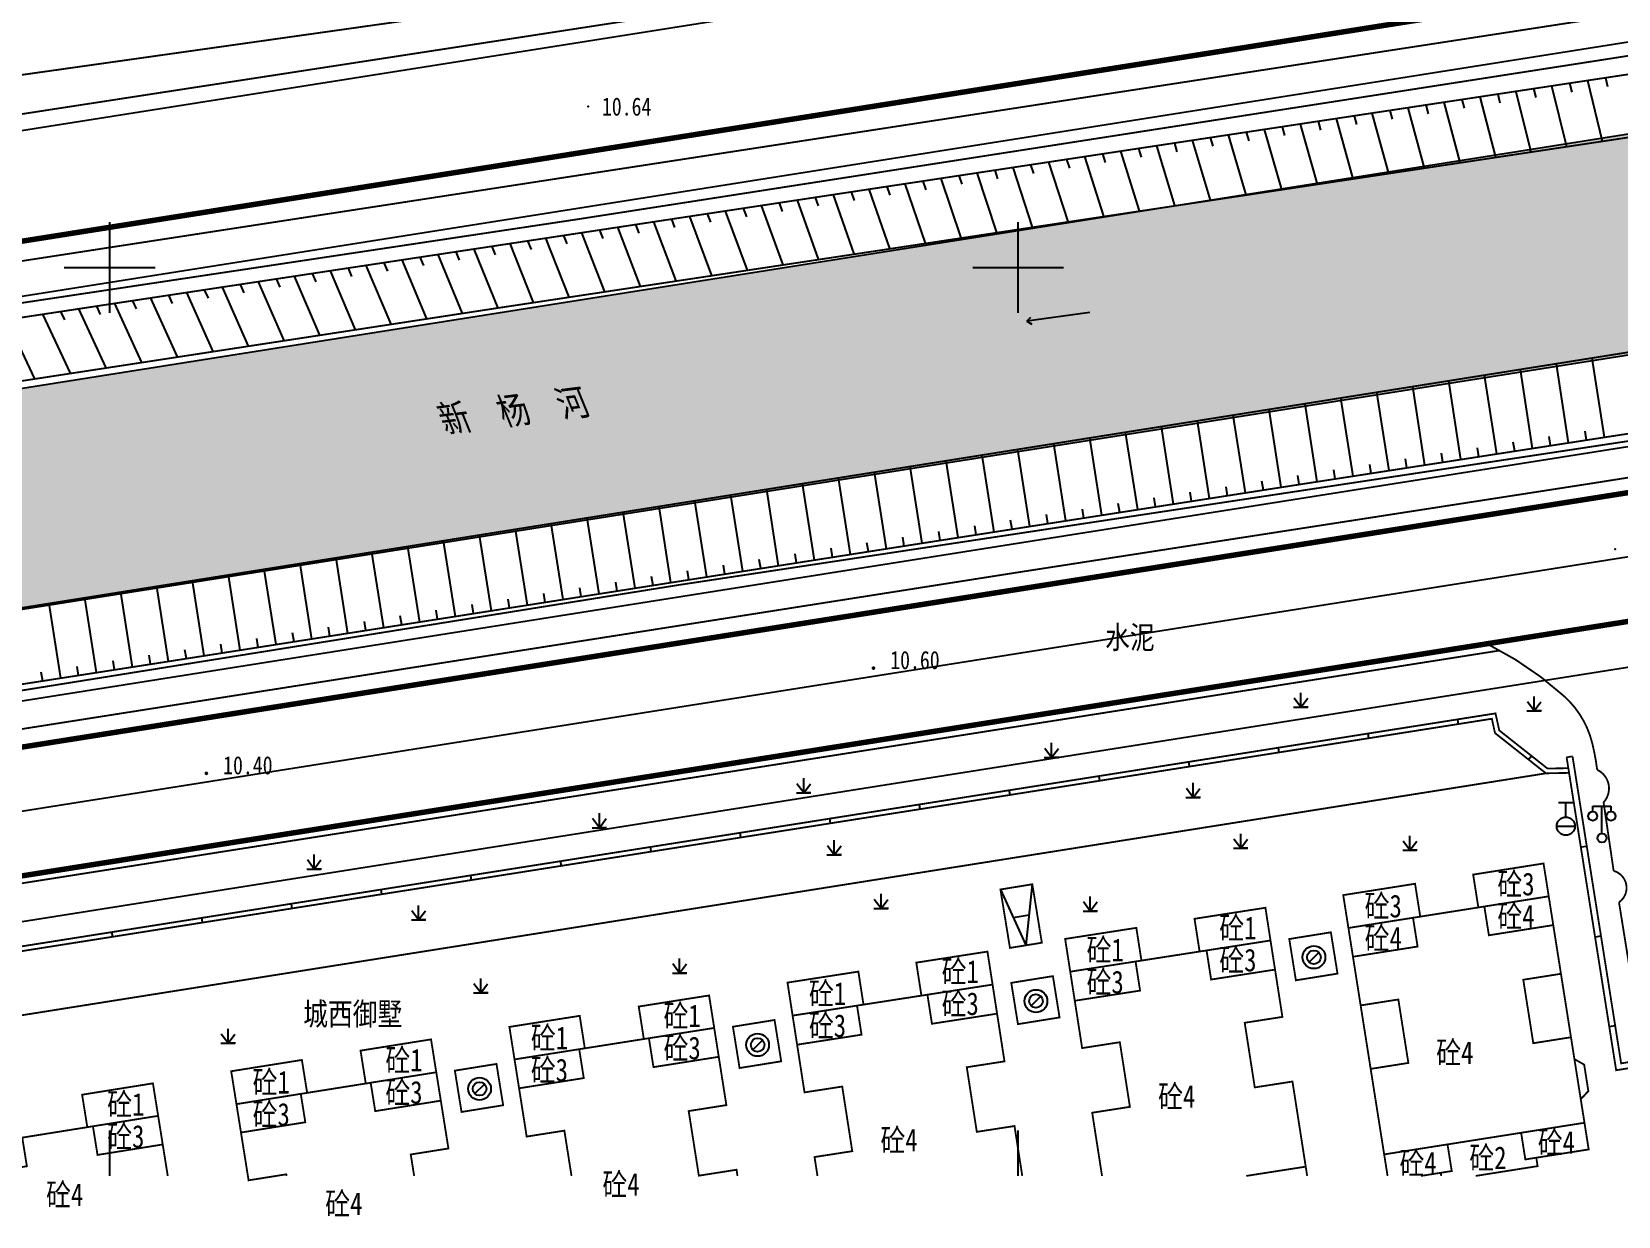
# Model space of a CAD drawing. Header units: millimetres. Extents: x -439850 to 440374, y 3556331 to 3581716.
# Drawn here: x 439831.4 to 439918.8, y 3581298 to 3581363.1 of the extents above; entities that cross this region are included whole.
import ezdxf
from ezdxf.enums import TextEntityAlignment as Align

# ---------------------------------------------------------------- set-up
doc = ezdxf.new("R2010")
doc.units = ezdxf.units.MM
doc.header["$LTSCALE"] = 1000
doc.header["$MEASUREMENT"] = 0
doc.linetypes.add('CENTER', pattern=[2, 1.25, -0.25, 0.25, -0.25])
for name, color, linetype in [('02E1水域', 131, 'Continuous'), ('02E1水域_H', 131, 'Continuous'), ('11E1水域', 7, 'Continuous'), ('14中心线', 1, 'CENTER'), ('14缘石线', 7, 'Continuous'), ('14道路红线', 7, 'Continuous'), ('dx', 250, 'Continuous')]:
    doc.layers.add(name, color=color, linetype=linetype)
doc.styles.add('HZ', font='', dxfattribs={"width": 0.8})
doc.styles.get('HZ').set_extended_font_data('SimSun')

# ---------------------------------------------------------------- blocks, each defined once
blk = doc.blocks.new('GC264')
at = {"linetype": 'Continuous'}
for p, q in [((0, 0), (7, 0)), ((7, 0), (6.499998530717959, 0.3999999999972985)), ((7, 0), (6.499998530717959, -0.3999999999972985))]:
    blk.add_line(p, q, dxfattribs=at)
blk = doc.blocks.new('GC200')
at = {"linetype": 'Continuous', "const_width": 0.2, "flags": 128}
blk.add_lwpolyline([(-0.1, 0, 1), (0.1, 0, 1)], format="xyb", close=True, dxfattribs=at)
blk = doc.blocks.new('GC124')
for p, q in [((0, -0.7999999999999995), (-0.75, 0.2000000000000005)), ((0, -0.7999999999999995), (0, 0.7999999999999995)), ((0, -0.7999999999999995), (0.75, 0.2000000000000005)), ((-0.8, -0.7999999999999995), (0.75, -0.7999999999999995)), ((0.7999999999999994, -0.7999999999999995), (0, -0.7999999999999995))]:
    blk.add_line(p, q)
blk = doc.blocks.new('GC011')
blk.add_line((-0.5303300858899087, -0.5303300858899087), (0.5303300858899105, 0.5303300858899105))
for radius in [1.25, 0.75]:
    blk.add_circle((0, 0), radius)
blk = doc.blocks.new('GC133')
for p, q in [((-0.8102439681299358, 2.588389444089591), (0.7897560318700644, 2.588389444089591)), ((-0.0102439681299358, 0.988389444089593), (-0.0102439681299358, 2.588389444089591)), ((-1.010243968129935, -0.0116105559104072), (0.9897560318700639, -0.0116105559104072))]:
    blk.add_line(p, q)
blk.add_circle((-0.0102439681299358, -0.0116105559104072), 1)
blk = doc.blocks.new('GC097')
for p, q in [((-0.9999608355656608, 2.918269045633238), (-0.9999608355656608, 3.518269045633268)), ((-0.9999608355656608, 3.518269045633268), (1.000039164434339, 3.518269045633268)), ((3.91644343392e-05, 0.5182690456332693), (3.91644343392e-05, 3.518269045633268)), ((1.000039164434339, 3.518269045633268), (1.000039164434339, 2.918269045633259))]:
    blk.add_line(p, q)
for centre in [(-0.9999608355656608, 2.418269045633238), (1.000039164434339, 2.418269045633238), (0.0075058946569584, 0)]:
    blk.add_circle(centre, 0.5)

msp = doc.modelspace()

# ---------------------------------------------------------------- hatches: boundary and pattern name
at = {"layer": '02E1水域_H', "extrusion": (0, 0, -1)}
msp.add_hatch(color=137, dxfattribs=at).paths.add_polyline_path([(-439764.8984823256, 3581329.140132193), (-439764.8566259987, 3581324.830604613), (-439768.6996670906, 3581321.516041908), (-440124.0157198063, 3581377.80502719), (-440127.9285466477, 3581382.351459278), (-440127.9612032186, 3581386.653151854), (-440124.108065687, 3581389.969303876), (-439768.8178524983, 3581333.684412076)])

# ---------------------------------------------------------------- linework, layer by layer
at = {"layer": '02E1水域', "color": 7, "linetype": 'Continuous', "lineweight": 0, "ltscale": 0.02, "extrusion": (0, 0, -1)}
msp.add_lwpolyline([(-439764.8984823256, 3581329.140132193), (-439764.8566259987, 3581324.830604613), (-439768.6996670906, 3581321.516041908), (-440124.0157198063, 3581377.80502719), (-440127.9285466477, 3581382.351459278), (-440127.9612032186, 3581386.653151854), (-440124.108065687, 3581389.969303876), (-439768.8178524983, 3581333.684412076)], close=True, dxfattribs=at)
at = {"layer": '11E1水域', "extrusion": (0, 0, -1)}
for points in [[(-440124.108065687, 3581389.969303876), (-439768.8178524983, 3581333.684412076)], [(-439768.6996670906, 3581321.516041908), (-440124.0157198063, 3581377.80502719)]]:
    msp.add_lwpolyline(points, dxfattribs=at)
at = {"layer": '14中心线', "extrusion": (0, 0, -1)}
for points in [[(-440143.1172789703, 3581407.155322125), (-439757.0618237661, 3581345.996616601)], [(-440142.8325458592, 3581369.648802358), (-439756.6974187543, 3581308.477475243)]]:
    msp.add_lwpolyline(points, dxfattribs=at)
at = {"layer": '14缘石线', "extrusion": (0, 0, -1), "const_width": 0.3}
for points in [[(-440119.0740165182, 3581397.271577275), (-439772.0339273233, 3581342.293665853)], [(-440122.8023197958, 3581370.019271434), (-439775.7546940697, 3581315.04016607)], [(-440118.8085221306, 3581362.299281816), (-439771.6941442715, 3581307.309601614)]]:
    msp.add_lwpolyline(points, dxfattribs=at)
at = {"layer": '14道路红线', "extrusion": (0, 0, -1)}
for points in [[(-440119.1403783863, 3581394.244678463), (-439773.8750377184, 3581339.547921784)], [(-440118.9710776175, 3581371.943504549), (-439773.6583644683, 3581317.23924314)], [(-440119.6101019985, 3581359.895091164), (-439772.1684733502, 3581304.853568062)]]:
    msp.add_lwpolyline(points, dxfattribs=at)
at = {"layer": 'dx', "color": 250, "linetype": 'Continuous'}
for p, q in [((439918.049659609, 3581360.612259557), (439918.1662426848, 3581360.126049793)), ((439912.117765247, 3581359.714739314), (439912.2414097579, 3581359.230277155)), ((439913.1062476441, 3581359.864242688), (439913.9487533128, 3581356.529304096)), ((439914.0952300326, 3581360.013746064), (439914.2165157893, 3581359.528688015)), ((439915.0837124266, 3581360.163749431), (439915.9102183986, 3581356.823310836)), ((439916.0721948235, 3581360.313252806), (439916.1911552456, 3581359.827619234)), ((439917.0611772121, 3581360.462756182), (439917.8716834875, 3581357.116817585)), ((439906.1853708965, 3581358.816719075), (439906.3160990738, 3581358.334120182)), ((439907.1738532935, 3581358.966222449), (439908.0643580583, 3581355.646783882)), ((439908.162835679, 3581359.116225818), (439908.2912104385, 3581358.632995574)), ((439909.1513180761, 3581359.265729193), (439910.0258231411, 3581355.941290614)), ((439910.1403004645, 3581359.41523257), (439910.2663197512, 3581358.931382709)), ((439911.1287828585, 3581359.565235936), (439911.9872882269, 3581356.235297354)), ((439900.252976543, 3581357.919198828), (439900.3906931259, 3581357.438547509)), ((439901.2414589399, 3581358.068702202), (439902.1804628012, 3581354.763263687)), ((439902.2304413285, 3581358.218205579), (439902.365850522, 3581357.73689913)), ((439903.2189237255, 3581358.367708954), (439904.1419278812, 3581355.058270411)), ((439904.207906111, 3581358.517712323), (439904.3409668157, 3581358.035751332)), ((439905.1963885081, 3581358.667215697), (439906.1028929724, 3581355.352777141)), ((439895.3090645894, 3581357.170681964), (439896.2965675531, 3581353.878243519)), ((439896.2980469748, 3581357.320685332), (439896.4404530949, 3581356.841402488)), ((439897.2865293719, 3581357.470188708), (439898.2575326415, 3581354.17325024)), ((439898.2755117605, 3581357.619692084), (439898.415618403, 3581357.139732007)), ((439899.2639941574, 3581357.769195459), (439900.2189977213, 3581354.468256963)), ((439889.3766702358, 3581356.273161717), (439890.4126723141, 3581352.991723375)), ((439890.3656526244, 3581356.422665094), (439890.5149766185, 3581355.945492282)), ((439891.3541350213, 3581356.572168469), (439892.3741373908, 3581353.287230091)), ((439892.3431174099, 3581356.721671846), (439892.4901964627, 3581356.243802303)), ((439893.3315998038, 3581356.871675211), (439894.3351024763, 3581353.582736803)), ((439894.3205821924, 3581357.02117859), (439894.4653036973, 3581356.542589796)), ((439883.4447758768, 3581355.375141481), (439884.5292770753, 3581352.10370326)), ((439884.4332582738, 3581355.524644856), (439884.5894773099, 3581355.049684689)), ((439885.4222406593, 3581355.674648225), (439886.4902421578, 3581352.399709965)), ((439886.4107230564, 3581355.824151599), (439886.5646933514, 3581355.34845769)), ((439887.3992054533, 3581355.973654973), (439888.4517072317, 3581352.695716672)), ((439888.3881878418, 3581356.123158351), (439888.5398589091, 3581355.646726367)), ((439877.5123815263, 3581354.477121243), (439878.6458818458, 3581351.214183171)), ((439878.5008639203, 3581354.627124609), (439878.6638347853, 3581354.154438619)), ((439879.4898463088, 3581354.776627987), (439880.6068469251, 3581351.510689867)), ((439880.4783287058, 3581354.92613136), (439880.6391138988, 3581354.452697449)), ((439881.4673110913, 3581355.076134729), (439882.568311996, 3581351.807196565)), ((439882.4557934883, 3581355.225638104), (439882.6142990194, 3581354.751436097)), ((439871.5799871727, 3581353.579600996), (439872.7629866166, 3581350.32316311)), ((439872.5684695697, 3581353.729104371), (439872.7381231982, 3581353.258775556)), ((439873.5574519583, 3581353.878607748), (439874.7239516899, 3581350.620669789)), ((439874.5459343522, 3581354.028611114), (439874.7133835626, 3581353.557492966)), ((439875.5349167408, 3581354.178114491), (439876.6849167693, 3581350.917176484)), ((439876.5233991378, 3581354.327617866), (439876.6886130389, 3581353.855711186)), ((439835.722552442, 3581347.674194644), (439835.722552442, 3581352.674194643)), ((439865.6475928221, 3581352.681580757), (439866.8800913934, 3581349.431143065)), ((439866.6360752161, 3581352.831584123), (439866.8122673398, 3581352.363665453)), ((439867.6250576047, 3581352.981087501), (439868.8410564669, 3581349.728649744)), ((439868.6135400017, 3581353.130590875), (439868.787577054, 3581352.66186638)), ((439869.6025223901, 3581353.280094253), (439870.8020215402, 3581350.026156423)), ((439870.5910047842, 3581353.430097619), (439870.7628543948, 3581352.960566726)), ((439885.7225524419, 3581347.674194643), (439885.7225524419, 3581352.674194643)), ((439860.7036808654, 3581351.933563885), (439860.8863448802, 3581351.468133541)), ((439861.6926632541, 3581352.083067263), (439862.9581612496, 3581348.835629717)), ((439862.6811456511, 3581352.232570637), (439862.8616444483, 3581351.766296327)), ((439863.6701280365, 3581352.382574006), (439864.919126323, 3581349.133136395)), ((439864.6586104336, 3581352.532077381), (439864.8369723932, 3581352.064981502)), ((439854.7717865065, 3581351.035543651), (439854.9606634226, 3581350.572599746)), ((439855.7602689005, 3581351.185547017), (439857.0757660358, 3581347.940609726)), ((439856.7487512975, 3581351.335050391), (439856.935616104, 3581350.871290655)), ((439857.7377336859, 3581351.484553768), (439859.0367311033, 3581348.239116388)), ((439858.7262160829, 3581351.634057142), (439858.9109976362, 3581351.169463421)), ((439859.7151984685, 3581351.784060511), (439860.9976961738, 3581348.537123058)), ((439833.2225524419, 3581350.174194644), (439838.2225524419, 3581350.174194644)), ((439848.839392153, 3581350.138023404), (439849.0344477622, 3581349.677648712)), ((439849.82787455, 3581350.287526778), (439851.1938708197, 3581347.044589756)), ((439850.8168569385, 3581350.437030155), (439851.009860739, 3581349.975791519)), ((439851.8053393325, 3581350.587033522), (439853.1543358926, 3581347.343596406)), ((439852.794321721, 3581350.736536899), (439852.985272752, 3581350.274444644)), ((439853.782804118, 3581350.886040273), (439855.1153009599, 3581347.642103068)), ((439883.2225524419, 3581350.174194643), (439888.2225524419, 3581350.174194643)), ((439842.9069978024, 3581349.240003166), (439843.1081061949, 3581348.782240167)), ((439843.8954801995, 3581349.389506539), (439845.3114756209, 3581346.147069808)), ((439844.884462585, 3581349.539509909), (439845.0835276048, 3581349.080854629)), ((439845.872944982, 3581349.689013283), (439847.2724406824, 3581346.446576453)), ((439846.8619273704, 3581349.83851666), (439847.0589890521, 3581349.378997084)), ((439847.8504097674, 3581349.988020034), (439849.2329057552, 3581346.745583102)), ((439836.9746034489, 3581348.342482919), (439837.1815305646, 3581347.887320621)), ((439837.9630858458, 3581348.491986292), (439839.4295804226, 3581345.248049887)), ((439838.9520682344, 3581348.64148967), (439839.1570656566, 3581348.185455017)), ((439839.9405506314, 3581348.790993045), (439841.3905454812, 3581345.548056523)), ((439840.9295330169, 3581348.940996413), (439841.1325361888, 3581348.484070533)), ((439841.9180154138, 3581349.090499788), (439843.351010551, 3581345.847563166)), ((439832.0306914953, 3581347.593966054), (439833.5481852249, 3581344.347529996)), ((439833.0196738838, 3581347.743469431), (439833.2304769677, 3581347.29008923)), ((439834.0081562778, 3581347.893472798), (439835.5086502887, 3581344.648036621)), ((439834.9971386664, 3581348.042976174), (439835.2060097667, 3581347.588702677)), ((439835.9856210634, 3581348.192479549), (439837.4691153557, 3581344.948043254)), ((439830.0532267097, 3581347.294959302), (439831.5877201609, 3581344.047023371)), ((439916.0171560963, 3581340.519853729), (439915.3447838771, 3581344.875363613)), ((439917.9937247516, 3581340.824880137), (439917.3203753067, 3581345.189638794)), ((439910.0876347869, 3581339.603578862), (439909.4180204067, 3581343.932539793)), ((439912.0641110939, 3581339.909203088), (439911.3936064672, 3581344.246814119)), ((439914.0406182038, 3581340.214628044), (439913.3691942774, 3581344.561088724)), ((439906.1347746621, 3581338.991732617), (439905.4668533734, 3581343.303991948)), ((439908.1111893031, 3581339.297755372), (439907.4424360554, 3581343.618265738)), ((439900.2057159983, 3581338.072468809), (439899.5401149405, 3581342.361172111)), ((439902.1820379895, 3581338.379089333), (439901.515692856, 3581342.675445142)), ((439904.1583908842, 3581338.685510603), (439903.4912723203, 3581342.989718419)), ((439894.2769356452, 3581337.151411747), (439893.6133900842, 3581341.418354433)), ((439896.253164806, 3581337.458630013), (439895.5889635947, 3581341.732626763)), ((439898.2294249305, 3581337.765649034), (439897.5645385334, 3581342.046899321)), ((439888.3484341451, 3581336.228561516), (439887.6866777203, 3581340.475538742)), ((439890.3245702946, 3581336.536377496), (439889.6622471871, 3581340.789810429)), ((439892.300737468, 3581336.84399424), (439891.6378179618, 3581341.104082324)), ((439913.0523607997, 3581340.061940475), (439912.9760045607, 3581340.556067253)), ((439915.0288833034, 3581340.367265795), (439914.9525768824, 3581340.861400268)), ((439917.0054365799, 3581340.672391842), (439916.9291799776, 3581341.166534006)), ((439884.3962549977, 3581335.612331865), (439883.7355425489, 3581339.846995967)), ((439886.3723290394, 3581335.920546304), (439885.7111095209, 3581340.161267257)), ((439907.1229781259, 3581339.144768902), (439907.0464724373, 3581339.638872563)), ((439909.0994081908, 3581339.450692026), (439909.0229523181, 3581339.944803397)), ((439911.0758690889, 3581339.756415884), (439910.9994630324, 3581340.250534962)), ((439878.4682194576, 3581334.686493205), (439877.8088485954, 3581338.904183205)), ((439880.4442001867, 3581334.995305312), (439879.7844121263, 3581339.218453947)), ((439882.4202120401, 3581335.303918199), (439881.7599767641, 3581339.532724866)), ((439901.1938731298, 3581338.225803977), (439901.1172179988, 3581338.719884476)), ((439903.1702105753, 3581338.532324875), (439903.0936052577, 3581339.026413099)), ((439905.1465789139, 3581338.838646518), (439905.0700234105, 3581339.332742463)), ((439872.5404642167, 3581333.758861602), (439871.8821642424, 3581337.96137197)), ((439874.5163514525, 3581334.068271348), (439873.8577246937, 3581338.275642222)), ((439876.4922698728, 3581334.377481883), (439875.8332861311, 3581338.589912632)), ((439897.241290999, 3581337.61216443), (439897.1645362435, 3581338.106229461)), ((439899.2175665976, 3581337.919083828), (439899.1408616541, 3581338.413156595)), ((439866.6129898172, 3581332.82943714), (439865.9554884057, 3581337.01856209)), ((439868.588783379, 3581333.139444495), (439867.9310461385, 3581337.33283191)), ((439870.5646081855, 3581333.449252651), (439869.9066047374, 3581337.647101868)), ((439891.3126500047, 3581336.690210772), (439891.2357458184, 3581337.184252565)), ((439893.2888326823, 3581336.997727898), (439893.2119783057, 3581337.491777443)), ((439895.265046354, 3581337.305045785), (439895.1882417874, 3581337.799103076)), ((439860.6857968014, 3581331.898219904), (439860.0288200005, 3581336.075753392)), ((439862.6614965084, 3581332.208824841), (439862.0043753767, 3581336.390022837)), ((439864.6372275203, 3581332.519230588), (439863.9799314984, 3581336.704292401)), ((439885.3842881343, 3581335.766463988), (439885.3072345243, 3581336.260482498)), ((439887.3603777104, 3581336.074578814), (439887.2833739075, 3581336.568605091)), ((439889.3364983406, 3581336.38249441), (439889.2595443456, 3581336.876528447)), ((439856.7344913828, 3581331.27641247), (439856.0777113237, 3581335.447214832)), ((439858.7101284196, 3581331.587415779), (439858.0532653295, 3581335.761484059)), ((439879.4562059304, 3581334.840924161), (439879.3790029038, 3581335.334919343)), ((439881.4322022242, 3581335.149636658), (439881.3550490022, 3581335.643639622)), ((439883.4082296322, 3581335.458149935), (439883.3311262158, 3581335.952160675)), ((439850.8074421679, 3581330.344280598), (439850.1541001089, 3581334.504892469)), ((439852.7831730929, 3581330.654686889), (439852.1285904119, 3581334.818992483)), ((439854.7588559398, 3581330.965399044), (439854.1030795874, 3581335.133092318)), ((439873.5284039353, 3581333.913591376), (439873.451051499, 3581334.407563185)), ((439875.5043067659, 3581334.222901517), (439875.427004132, 3581334.716881122)), ((439877.4802407709, 3581334.532012446), (439877.4029879402, 3581335.025999843)), ((439844.8799613971, 3581329.414896969), (439844.2306214896, 3581333.562591199)), ((439846.8558362726, 3581329.72438563), (439846.2051157425, 3581333.876691842)), ((439848.831663212, 3581330.034180175), (439848.1796085841, 3581334.19079226)), ((439867.6008826913, 3581332.984465718), (439867.5233808524, 3581333.478414108)), ((439869.5766918779, 3581333.294373473), (439869.4992398391, 3581333.788329675)), ((439871.5525322993, 3581333.604082027), (439871.4751300613, 3581334.098046035)), ((439838.9520496275, 3581328.488266371), (439838.3071293171, 3581332.620287773)), ((439840.9280680271, 3581328.796837332), (439840.2816283716, 3581332.934389179)), ((439842.9040386328, 3581329.105714201), (439842.256125731, 3581333.248490316)), ((439863.6493581025, 3581332.364052614), (439863.5717566659, 3581332.857985367)), ((439865.6251047594, 3581332.674358764), (439865.5475531213, 3581333.168299337)), ((439834.9998696354, 3581327.872042198), (439834.3581257439, 3581331.99208409)), ((439836.9759834811, 3581328.180001324), (439836.3326284728, 3581332.306186082)), ((439857.7223059818, 3581331.431939022), (439857.6445551545, 3581331.925848282)), ((439859.6979586936, 3581331.74284274), (439859.6202576624, 3581332.236759836)), ((439861.6736427405, 3581332.053547272), (439861.5959915061, 3581332.547472198)), ((439833.0237081377, 3581327.564389001), (439832.383621036, 3581331.677981785)), ((439851.7953136372, 3581330.49944551), (439851.717712064, 3581330.993378241)), ((439853.7710205291, 3581330.810004734), (439853.6933424904, 3581331.303925446)), ((439855.7466793191, 3581331.120869817), (439855.6689248168, 3581331.614778497)), ((439845.8679048238, 3581329.569603064), (439845.7905326587, 3581330.063571783)), ((439847.8437557372, 3581329.879244667), (439847.7663071009, 3581330.373201403)), ((439849.8195586909, 3581330.189192152), (439849.7420335852, 3581330.683136891)), ((439839.9400647987, 3581328.642513613), (439839.8629220581, 3581329.136518214)), ((439841.9160593072, 3581328.951237529), (439841.83884009, 3581329.445230181)), ((439843.8920059981, 3581329.260267349), (439843.814710306, 3581329.754248041)), ((439834.0117948401, 3581327.718177358), (439833.9348815408, 3581328.212217733)), ((439835.9879325177, 3581328.02598352), (439835.9109427362, 3581328.520011982)), ((439837.9640225197, 3581328.334095608), (439837.8869562577, 3581328.828112145)), ((439832.0356095341, 3581327.410677129), (439831.958772719, 3581327.904729404)), ((439909.968202699, 3581325.046646396), (439909.9276091258, 3581325.303457926)), ((439905.0295194343, 3581324.266000759), (439904.9889258612, 3581324.522812289)), ((439900.0908361696, 3581323.485355122), (439900.0502425965, 3581323.742166651)), ((439913.8087082614, 3581323.093403328), (439913.9699255693, 3581323.29738612)), ((439916.2376656733, 3581323.252078949), (439915.911726364, 3581323.200469195)), ((439890.2134696402, 3581321.924063847), (439890.1728760671, 3581322.180875377)), ((439895.1521529049, 3581322.704709485), (439895.1115593319, 3581322.961521014)), ((439885.2747863755, 3581321.14341821), (439885.2341928024, 3581321.400229739)), ((439880.3361031109, 3581320.362772573), (439880.2955095377, 3581320.619584102)), ((439875.3974198462, 3581319.582126935), (439875.356826273, 3581319.838938465)), ((439870.4587365815, 3581318.801481298), (439870.4181430083, 3581319.058292828)), ((439865.5200533168, 3581318.020835661), (439865.4794597436, 3581318.277647191)), ((439917.0196316361, 3581318.313604565), (439916.6936923267, 3581318.261994812)), ((439860.5813700521, 3581317.240190023), (439860.5407764789, 3581317.497001553)), ((439855.6426867874, 3581316.459544386), (439855.6020932143, 3581316.716355916)), ((439886.5026128509, 3581316.225028494), (439886.1485355873, 3581312.865324033)), ((439845.765320258, 3581314.898253111), (439845.724726685, 3581315.155064641)), ((439850.7040035227, 3581315.678898749), (439850.6634099496, 3581315.935710279)), ((439884.7472810412, 3581315.939323133), (439886.1485355873, 3581312.865324033)), ((439840.8266369933, 3581314.117607474), (439840.7860434203, 3581314.374419004)), ((439885.4479083142, 3581314.402323583), (439886.3255742191, 3581314.545176264)), ((439835.8879537286, 3581313.336961837), (439835.8473601556, 3581313.593773367)), ((439917.8015975988, 3581313.375130183), (439917.4756582896, 3581313.323520429)), ((439918.5835635615, 3581308.436655799), (439918.2576242522, 3581308.385046045)), ((439835.7225524418, 3581300.174194644), (439835.7225524418, 3581302.674194644)), ((439885.7225524419, 3581300.174194643), (439885.7225524419, 3581302.674194643))]:
    msp.add_line(p, q, dxfattribs=at)
at = {"layer": 'dx', "color": 250, "linetype": 'Continuous', "const_width": 0.1000000014901161, "flags": 128}
for points in [[(439742.8703726972, 3581345.067751779), (439929.176893074, 3581373.74810393), (440070.8863675503, 3581395.506582181), (440143.8228670891, 3581406.691663561), (440145.4620380046, 3581407.035832534)], [(440136.7298636894, 3581394.946111279), (440069.6321972214, 3581384.6244705), (439949.0577384322, 3581366.450549717), (439861.4250649572, 3581352.817721026), (439799.7529808, 3581343.538265228)], [(439802.0641442428, 3581356.611634693), (439825.4987277723, 3581360.012717115), (439853.5932291401, 3581363.980817773), (439873.4928733418, 3581367.228881675), (439888.8245993082, 3581369.715931169), (439908.5382475138, 3581372.819996396), (439932.2698254017, 3581376.325078832), (439933.5721191692, 3581390.360383417)], [(439798.6338014607, 3581321.714658283), (439867.0488467058, 3581332.699215848), (439935.0596778659, 3581343.004079574), (440022.4977975244, 3581356.512470974), (440129.4406125829, 3581373.387917595), (440136.7724133748, 3581374.807924969)], [(439742.9493866975, 3581310.93042148), (439758.6354233777, 3581313.407484769), (439885.5886362538, 3581333.373401739), (439917.1123089002, 3581338.2616318), (439917.1123089002, 3581338.2616318), (440007.9476878541, 3581352.575932152), (440140.5633231976, 3581373.13937631)], [(439911.630174694, 3581329.409378623), (439887.3849834999, 3581325.562042281), (439770.5402429997, 3581307.202545626), (439742.9829238681, 3581302.881740275)], [(439770.5375769529, 3581300.174194644), (439775.116725287, 3581303.994229799), (439911.9943292901, 3581325.63013935), (439912.2032936583, 3581324.693639388), (439914.8603668126, 3581322.593628032), (439916.0042425036, 3581322.61618726)], [(439770.943454108, 3581300.174194644), (439775.2281852756, 3581303.748619952), (439911.7937449989, 3581325.335205423), (439911.9696409417, 3581324.546905747), (439914.7722880007, 3581322.331840406), (439916.0452911411, 3581322.356946253)], [(439920.1722359294, 3581306.234833636), (439918.6365940489, 3581305.991677635), (439915.911726364, 3581323.200469195)], [(439920.1206261759, 3581306.560772945), (439918.9109236047, 3581306.369226698), (439916.2376656733, 3581323.252078949)], [(439898.2739846096, 3581300.174194643), (439901.5500383851, 3581300.684230413), (439900.8207640831, 3581305.368493691), (439898.7457606311, 3581305.045444664), (439898.1919622992, 3581308.602593439), (439900.2669657513, 3581308.925642466), (439899.8615302061, 3581311.529829712), (439896.3430181525, 3581310.982046578), (439896.0936167505, 3581312.583997757), (439892.1842445637, 3581311.975363164), (439892.4336459655, 3581310.373411984), (439888.8388766493, 3581309.81375666), (439889.2443121944, 3581307.209569414), (439891.3193156465, 3581307.532618441), (439891.8731139783, 3581303.975469666), (439889.7981105263, 3581303.65242064), (439890.3396216851, 3581300.174194643)], [(439916.1498484994, 3581307.805364464), (439915.5983312232, 3581311.298342294)], [(439885.9481261636, 3581300.174194643), (439885.5220595755, 3581302.92083503), (439883.4468802031, 3581302.598927365), (439882.8950381137, 3581306.156380148), (439884.9702174861, 3581306.478287813), (439884.5628649382, 3581309.104288047), (439880.9777001642, 3581308.548147195), (439880.7294927562, 3581310.14821749), (439876.8544163281, 3581309.547104727), (439877.1026237361, 3581307.947034432), (439873.557015451, 3581307.397029694), (439873.964367999, 3581304.771029461), (439876.0395473713, 3581305.092937127), (439876.5913894607, 3581301.535484343), (439874.5162100883, 3581301.213576678), (439874.6774419552, 3581300.174194643)], [(439905.1251282623, 3581306.064636646), (439904.5736109861, 3581309.557614476)], [(439870.2765518285, 3581300.174194643), (439870.2229564111, 3581300.514462796), (439868.1485311729, 3581300.187721414), (439867.5884030897, 3581303.743878964), (439869.6628283279, 3581304.070620346), (439869.2441886015, 3581306.728492481), (439865.6503831022, 3581306.162434493), (439865.4000035785, 3581307.752051334), (439861.5638081571, 3581307.147814666), (439861.8141876807, 3581305.558197826), (439858.2533747256, 3581304.997336473), (439858.6720144519, 3581302.339464339), (439860.7464396903, 3581302.666205721), (439861.1389547485, 3581300.174194643)], [(439852.479117282, 3581300.174194644), (439852.2910918222, 3581301.354106098), (439854.3649252335, 3581301.684582998), (439853.9456742227, 3581304.315498355), (439850.3358478179, 3581303.740252418), (439850.0868574868, 3581305.302735199), (439846.2389933709, 3581304.689556628), (439846.487983702, 3581303.127073846), (439842.9472154226, 3581302.562832706), (439843.3664664334, 3581299.93191735), (439845.4402998447, 3581300.26239425), (439845.4543549431, 3581300.174194644)], [(439838.9175306877, 3581300.174194644), (439838.6403736821, 3581301.904424535), (439835.0512928194, 3581301.329507347), (439834.7988250978, 3581302.9056075), (439830.9099973652, 3581302.282675337), (439831.1624650869, 3581300.706575185), (439827.8389311057, 3581300.174194644)], [(439913.4061206547, 3581302.548624968), (439913.6377526835, 3581301.081607385), (439917.1245568029, 3581301.632149874), (439916.8929247742, 3581303.099167458)], [(439905.868204537, 3581301.35843964), (439906.0551887112, 3581300.174194643)], [(439907.8907475982, 3581300.174194643), (439909.5866406852, 3581300.441964547), (439909.3550086564, 3581301.90898213)], [(439910.9043206327, 3581300.174194643), (439914.3135899308, 3581300.712494915), (439914.2402882396, 3581301.176743623)], [(439901.6294438237, 3581300.174194643), (439901.5500383851, 3581300.684230413)], [(439908.9841051291, 3581300.346828308), (439909.0113628026, 3581300.174194643)]]:
    msp.add_lwpolyline(points, dxfattribs=at)
for points in [[(439742.9168423607, 3581336.990531543), (440132.2743214014, 3581396.909924976), (440144.7729301899, 3581398.830127294, -0.2808882119202576), (440147.5263510861, 3581397.786591608)], [(439799.153289193, 3581340.5758884, -0.0204727605424865), (439799.1980712031, 3581341.20377994, -0.0369383578311134), (439799.2626460717, 3581341.546974652, -0.0011661805418801), (439799.3874410846, 3581342.01204668, 0.0017190529695646), (439799.471751436, 3581342.327638726, 0.0336134681227375), (439799.5345470847, 3581342.653428766, -0.3362188259687947), (439799.5602697512, 3581342.679855262), (439803.2515301963, 3581343.238502385), (439820.7233875923, 3581345.882748984), (439921.1152608121, 3581361.076375126, 0.0052604405938924), (439926.6595497077, 3581361.975229153, -0.0040043664045389), (439933.9398756864, 3581363.174311118, -0.002637132285724), (439961.7276482729, 3581367.372693592, 0.001381080005549), (440014.8072985766, 3581375.256026811), (440113.2161770622, 3581390.149540207), (440132.5725662866, 3581393.07899786), (440136.6692662753, 3581393.699005497)], [(439798.2814016325, 3581324.212159825, 0.0089093206797395), (439798.2637081863, 3581323.640758096, 0.0089165839985154), (439798.2663904477, 3581323.069554397, 0.0054500129706109), (439798.2878278865, 3581322.4284988, 0.0593656548687126), (439798.2974123594, 3581322.370191059, 0.3647743347422115), (439798.3979859406, 3581322.302890427, 0.0105307104905932), (439802.0663086453, 3581322.785759607, 0.0010653976432032), (439856.4683510027, 3581331.234501249, -0.0008597699079248), (439923.8771738217, 3581341.73161353, -6.89299134469e-05), (439954.6069307979, 3581346.458502498, 3.48639867875e-05), (440015.3635432395, 3581355.799921926, 0.0017533300922214), (440129.6521968606, 3581373.790606795, 0.030776614688609), (440136.0888609745, 3581375.237904443, 0.0182523800282515), (440136.5721063589, 3581375.397622306, 0.2658426696600769), (440136.5960697139, 3581375.426338414, 0.0637567442796534), (440136.6029565656, 3581375.568474928, -0.0144602428863785), (440136.5717134634, 3581376.192714254, -0.005545725179722), (440136.5642332669, 3581376.940832969, -0.0054485613232288), (440136.5733634055, 3581377.702275351)]]:
    msp.add_lwpolyline(points, format="xyb", dxfattribs=at)
for points in [[(440114.8061473478, 3581376.605485079), (440132.7226955201, 3581379.455632295), (440136.6113486015, 3581380.074235479), (440136.6401648806, 3581388.844852989), (440129.8529161828, 3581387.891062984), (440094.5040694427, 3581382.890655478), (440019.9033685816, 3581372.165672381), (439953.1830550942, 3581362.374439506), (439920.7700148809, 3581357.550205502), (439857.0757658888, 3581347.940609684), (439810.0241043082, 3581340.731950634), (439799.7350218445, 3581339.142961133), (439799.071763162, 3581339.045794495), (439798.3910724618, 3581326.270479918), (439801.5592618537, 3581326.774472434), (439854.1030795874, 3581335.133092318), (439984.4779370378, 3581355.872998989)], [(440136.6113486015, 3581380.074235479), (440136.6401648806, 3581388.844852989), (440129.8529161828, 3581387.891062984), (440094.504069172, 3581382.890655456), (440019.9033687809, 3581372.165672366), (439953.183055154, 3581362.374439532), (439920.7700149792, 3581357.550205504), (439857.0757660358, 3581347.940609726), (439810.0241044889, 3581340.731950666), (439799.7350217901, 3581339.142961138), (439799.071763162, 3581339.045794496), (439798.3910724618, 3581326.270479919), (439801.5592618537, 3581326.774472434), (439854.1030795874, 3581335.133092318), (439984.4779370378, 3581355.872998989), (440114.8061473478, 3581376.605485079), (440132.7226955201, 3581379.455632295)], [(439910.7661273663, 3581316.758319995), (439911.0517195721, 3581314.949551193), (439914.9252619758, 3581315.561157008), (439914.6396697701, 3581317.369925811)], [(439903.6149495329, 3581315.629197993), (439903.9005417386, 3581313.820429191), (439907.8530328583, 3581314.444500468), (439907.5674406525, 3581316.25326927)], [(439911.3813017522, 3581315.001589962), (439911.6313307629, 3581313.41805699), (439915.1752909864, 3581313.977624037), (439914.9252619758, 3581315.561157008)], [(439895.4291049239, 3581314.325471613), (439895.7095374231, 3581312.524201976), (439899.6121288043, 3581313.131780892), (439899.3316963052, 3581314.933050529)], [(439903.9005417386, 3581313.820429191), (439904.1505707493, 3581312.236896219), (439907.7066872652, 3581312.798382661), (439907.4566582544, 3581314.381915633)], [(439904.5736109861, 3581309.557614476), (439906.6479137199, 3581309.885132672), (439907.1994309962, 3581306.392154841), (439905.1251282623, 3581306.064636646), (439905.868204537, 3581301.35843964), (439916.8929247742, 3581303.099167458), (439916.1498484994, 3581307.805364464), (439914.0755457654, 3581307.477846269), (439913.5240284894, 3581310.970824099), (439915.5983312232, 3581311.298342294), (439915.1752909864, 3581313.977624037), (439911.6313307629, 3581313.41805699), (439911.3813017522, 3581315.001589962), (439907.4566582544, 3581314.381915633), (439907.7066872652, 3581312.798382661), (439904.1505707493, 3581312.236896219)], [(439888.3090427483, 3581313.216977477), (439888.5894752473, 3581311.41570784), (439892.5077887809, 3581312.025734475), (439892.2273562818, 3581313.827004113)], [(439880.1160852303, 3581311.913386441), (439880.3978827668, 3581310.096777215), (439884.3146575302, 3581310.704358342), (439884.0328599936, 3581312.520967567)], [(439896.0936167505, 3581312.583997757), (439896.3430181525, 3581310.982046578), (439899.8615302061, 3581311.529829712), (439899.6121288043, 3581313.131780892)], [(439888.5894752473, 3581311.41570784), (439888.8388766493, 3581309.81375666), (439892.4336459655, 3581310.373411984), (439892.1842445637, 3581311.975363164)], [(439873.0270105064, 3581310.813709216), (439873.308808043, 3581308.997099989), (439877.2095939036, 3581309.602200872), (439876.927796367, 3581311.418810098)], [(439880.7294927562, 3581310.14821749), (439880.9777001642, 3581308.548147195), (439884.5628649382, 3581309.104288047), (439884.3146575302, 3581310.704358342)], [(439864.8394641035, 3581309.496353341), (439865.1211266995, 3581307.708125617), (439868.9938090779, 3581308.318109321), (439868.7121464819, 3581310.106337046)], [(439857.7213326059, 3581308.375181038), (439858.0029952019, 3581306.586953313), (439861.8717714857, 3581307.196321771), (439861.5901088898, 3581308.984549496)], [(439873.308808043, 3581308.997099989), (439873.557015451, 3581307.397029694), (439877.1026237361, 3581307.947034432), (439876.8544163281, 3581309.547104727)], [(439865.4000035785, 3581307.752051334), (439865.6503831022, 3581306.162434493), (439869.2441886015, 3581306.728492481), (439868.9938090779, 3581308.318109321)], [(439849.5277510507, 3581307.069984824), (439849.8162441273, 3581305.259611454), (439853.6966838917, 3581305.877981137), (439853.408190815, 3581307.688354507)], [(439842.4097320147, 3581305.935688858), (439842.6982250914, 3581304.125315488), (439846.5885215474, 3581304.745255888), (439846.3000284706, 3581306.55562926)], [(439858.0029952019, 3581306.586953313), (439858.2533747256, 3581304.997336473), (439861.8141876807, 3581305.558197826), (439861.5638081571, 3581307.147814666)], [(439850.0868574868, 3581305.302735199), (439850.3358478179, 3581303.740252418), (439853.9456742227, 3581304.315498355), (439853.6966838917, 3581305.877981137)], [(439834.203731534, 3581304.644549013), (439834.4902030246, 3581302.856170851), (439838.3879059604, 3581303.480524689), (439838.1014344699, 3581305.268902851)], [(439842.6982250914, 3581304.125315488), (439842.9472154226, 3581302.562832706), (439846.487983702, 3581303.127073846), (439846.2389933709, 3581304.689556628)], [(439834.7988250978, 3581302.9056075), (439835.0512928194, 3581301.329507347), (439838.6403736821, 3581301.904424535), (439838.3879059604, 3581303.480524689)]]:
    msp.add_lwpolyline(points, close=True, dxfattribs=at)
for points, elevation in [([(439761.9579759816, 3581300.174194644, -0.0926258524880324), (439762.8622093681, 3581303.859291832, -0.2647253391466635), (439765.8615848642, 3581306.036419442), (439912.2333502424, 3581329.092863336)], -1.516999999999999), ([(439920.1206261759, 3581306.560772945), (439919.6386395959, 3581309.857259406, 0.5610577544876189), (439919.365736533, 3581311.672899766), (439918.7926782551, 3581315.23404975, 0.6347531400442143), (439918.498190383, 3581316.962770054), (439917.9438587207, 3581320.733823145, 0.5051194493549227), (439917.5918077407, 3581322.526320316, 0.0289245446861028), (439917.3208126947, 3581323.989761358, 0.1499019165581078), (439915.7776167375, 3581326.572842897, 0.0675171316692231), (439911.6301746943, 3581329.409378624)], -0.5809999999999997)]:
    msp.add_lwpolyline(points, format="xyb", dxfattribs=dict(at, elevation=elevation))
for points, elevation in [([(439914.7722880007, 3581322.331840406), (439775.1681975988, 3581300.174194644)], -1.502999999999999), ([(439916.3399319343, 3581306.601490617), (439916.8761098025, 3581306.300244843), (439917.1060305441, 3581304.844065525), (439916.6887518726, 3581304.392275493)], 2.765999999999999)]:
    msp.add_lwpolyline(points, dxfattribs=dict(at, elevation=elevation))
for points, elevation in [([(439885.2708696824, 3581312.722471353), (439887.0262014923, 3581313.008176713), (439886.5026128509, 3581316.225028494), (439884.7472810412, 3581315.939323133)], -1.927999999999999), ([(439902.9341078623, 3581313.581640281), (439903.3001549432, 3581311.308320784), (439901.0094806056, 3581310.939479248), (439900.6434335247, 3581313.212798745)], 0.3580000000000003), ([(439887.6352715507, 3581311.169557319), (439888.0013186315, 3581308.896237822), (439885.7106442939, 3581308.527396286), (439885.3445972132, 3581310.800715783)], 0.3580000000000003), ([(439872.314558039, 3581308.754926797), (439872.6806051199, 3581306.4816073), (439870.3899307824, 3581306.112765764), (439870.0238837014, 3581308.386085261)], 0.3580000000000003), ([(439857.0106023721, 3581306.336944257), (439857.3766494529, 3581304.063624761), (439855.0859751154, 3581303.694783226), (439854.7199280345, 3581305.968102722)], 0.3580000000000003)]:
    msp.add_lwpolyline(points, close=True, dxfattribs=dict(at, elevation=elevation))
at = {"layer": 'dx', "color": 250, "linetype": 'Continuous'}
for p in [(439862.0635757566, 3581359.031312167, 10.187), (439862.0635757566, 3581359.031312167, 10.187), (439918.5763848332, 3581334.675963445, 11.219), (439918.5763848332, 3581334.675963445, 11.219)]:
    msp.add_point(p, dxfattribs=at)

# ---------------------------------------------------------------- block references
at = {"layer": 'dx', "color": 250, "linetype": 'Continuous', "xscale": 0.4999999999893728, "yscale": 0.4999999999893728, "zscale": 0.4999999999893728, "rotation": 187.9619256268608}
msp.add_blockref('GC264', (439889.6625418086, 3581347.697153061), dxfattribs=at)
at = {"layer": 'dx', "color": 250, "linetype": 'Continuous', "xscale": 0.4999999999979298, "yscale": 0.4999999999979298, "rotation": 10.87744202023707}
for p in [(439877.7590375303, 3581328.121527423, 20.95), (439841.042509465, 3581322.328715772, 20.75)]:
    msp.add_blockref('GC200', p, dxfattribs=at)
at = {"layer": 'dx', "color": 250, "linetype": 'Continuous', "xscale": 0.5, "yscale": 0.5}
for p in [(439901.2846541565, 3581326.370143521), (439914.1245096326, 3581326.162254616), (439887.5607539951, 3581323.602170551), (439873.9173982335, 3581321.660865784), (439895.3555638311, 3581321.405559029), (439862.6712896281, 3581319.737540467), (439875.6004182423, 3581318.248471351), (439897.9706757957, 3581318.606429186), (439907.2882422115, 3581318.4967765), (439846.9746383693, 3581317.464784104), (439878.1782236923, 3581315.290389738), (439889.6935183441, 3581315.151086223), (439852.7267707649, 3581314.661406186), (439867.0917644952, 3581311.74011026), (439856.1435671886, 3581310.648092398), (439842.2382584332, 3581307.875356447)]:
    msp.add_blockref('GC124', p, dxfattribs=at)
at = {"layer": 'dx', "color": 250, "linetype": 'Continuous', "xscale": 0.5, "yscale": 0.5, "zscale": 0.5}
for name, p in [('GC133', (439915.8718034628, 3581319.427990075, -1.442999999999999)), ('GC097', (439917.8496080804, 3581318.766180871, 1.559999999999999)), ('GC011', (439902.0022420695, 3581312.211359913, -1)), ('GC011', (439886.7034057578, 3581309.799276951, -1)), ('GC011', (439871.3826922462, 3581307.384646429, -1)), ('GC011', (439856.0787365792, 3581304.96666389, -1))]:
    msp.add_blockref(name, p, dxfattribs=at)

# ---------------------------------------------------------------- texts
at = {"layer": 'dx', "color": 250, "linetype": 'Continuous', "style": 'HZ', "width": 0.8}
msp.add_text('10.64', height=0.9999830951582239, rotation=0.0003420697474519, dxfattribs=at).set_placement((439862.8135660632, 3581358.531325096, 10.18682779037683))
at = {"layer": 'dx', "color": 250, "linetype": 'Continuous', "style": 'HZ', "oblique": 345, "width": 0.8}
msp.add_text('新  杨  河', height=1.5, rotation=7.268512238639251, dxfattribs=at).set_placement((439858.1408760455, 3581342.363565713), align=Align.MIDDLE)
at = {"layer": 'dx', "color": 250, "linetype": 'Continuous', "style": 'HZ', "width": 0.8}
for s, p in [('水泥', (439891.8713358052, 3581329.83662645)), ('城西御墅', (439849.0991754216, 3581309.108141834, -0.3439941847344285))]:
    msp.add_text(s, height=1.249978868947779, rotation=0.0003420697474519, dxfattribs=at).set_placement(p, align=Align.MIDDLE)
for s, height, p in [('10.60', 1, (439880.0422644542, 3581328.560275431, 10.35)), ('10.40', 1, (439843.325736389, 3581322.767463779, 10.35)), ('砼3', 1.25, (439913.1241333069, 3581316.299181637)), ('砼3', 1.25, (439905.8191715556, 3581315.086976698)), ('砼4', 1.25, (439913.1241333069, 3581314.528514638)), ('砼1', 1.25, (439897.8182265223, 3581313.886961122)), ('砼1', 1.25, (439890.513264771, 3581312.674756182)), ('砼4', 1.25, (439905.8191715556, 3581313.316309698)), ('砼3', 1.25, (439897.8182265223, 3581312.116294122)), ('砼1', 1.25, (439882.5361942804, 3581311.48369286)), ('砼3', 1.25, (439890.513264771, 3581310.904089183)), ('砼1', 1.25, (439875.231232529, 3581310.27148792)), ('砼3', 1.25, (439882.5361942804, 3581309.71302586)), ('砼1', 1.25, (439867.23051638, 3581309.045164682)), ('砼3', 1.25, (439875.231232529, 3581308.50082092)), ('砼1', 1.25, (439859.9255546286, 3581307.832959743)), ('砼1', 1.25, (439851.9189157888, 3581306.605672502)), ('砼3', 1.25, (439867.23051638, 3581307.274497683)), ('砼4', 1.25, (439909.7581798143, 3581307.020163146)), ('砼3', 1.25, (439859.9255546286, 3581306.062292743)), ('砼1', 1.25, (439844.6139540374, 3581305.393467563)), ('砼3', 1.25, (439851.9189157888, 3581304.835005503)), ('砼1', 1.25, (439836.6106441022, 3581304.17685481)), ('砼4', 1.25, (439894.4522730296, 3581304.60794263)), ('砼3', 1.25, (439844.6139540374, 3581303.622800563)), ('砼3', 1.25, (439836.6106441022, 3581302.40618781)), ('砼4', 1.25, (439879.1702407877, 3581302.204674368)), ('砼4', 1.25, (439915.3467491226, 3581302.079146614)), ('砼4', 1.25, (439907.7368675005, 3581300.937863798)), ('砼2', 1.25, (439911.5810077464, 3581301.230294525)), ('砼4', 1.25, (439863.8645628873, 3581299.76614619)), ('砼4', 1.25, (439833.2446906096, 3581299.199443236)), ('砼4', 1.25, (439848.6101654267, 3581298.703794578))]:
    msp.add_text(s, height=height, dxfattribs=at).set_placement(p, align=Align.MIDDLE)

doc.saveas('drawing.dxf')
